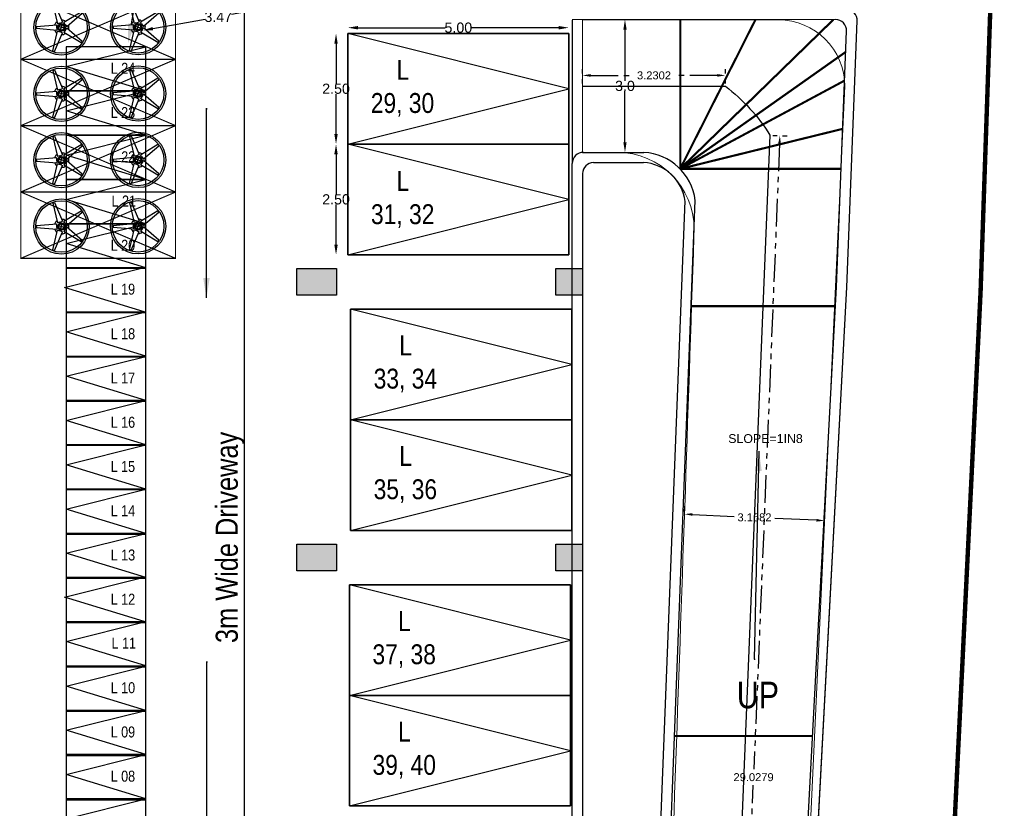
# Model space of a CAD drawing. Header units: metres. Extents: x -38 to 401, y 28 to 287.
# Drawn here: x 155.16 to 177.25, y 75.43 to 93.29 of the extents above; entities that cross this region are included whole.
import ezdxf

# ---------------------------------------------------------------- set-up
doc = ezdxf.new("R2010")
doc.units = ezdxf.units.M
for name, pattern in [('DOT2', [0.125, 0, -0.125]), ('HIDDEN', [0.375, 0.25, -0.125]), ('PHANTOM2', [1.25, 0.625, -0.125, 0.125, -0.125, 0.125, -0.125])]:
    doc.linetypes.add(name, pattern=pattern)
for name, color, linetype in [('BLK_1_BASEMENT_-2_BLDG_FOOTPRINT', 1, 'Continuous'), ('BLK_1_FLR_-2_BLT_UP_AREA', 1, 'Continuous'), ('BLK_1_FLR_-2_BLT_UP_AREA_DEDUCT', 1, 'Continuous'), ('PARKING_SLOT', 4, 'Continuous'), ('TWO_WHEELER_PARKING', 4, 'Continuous'), ('UHATCH', 8, 'Continuous')]:
    doc.layers.add(name, color=color, linetype=linetype)
for name, color, linetype, lineweight in [('BLK_1_FLR_-1_VEHICLE_RAMP_2', 1, 'Continuous', 0), ('BLK_1_FLR_-2_VEHICLE_RAMP_2', 1, 'Continuous', 0), ('UCOLUMN', 6, 'Continuous', 30)]:
    doc.layers.add(name, color=color, linetype=linetype, lineweight=lineweight)
doc.styles.get("Standard").update_dxf_attribs({"font": 'arial.ttf'})
doc.dimstyles.get("Standard").update_dxf_attribs({"dimtxt": 0.18, "dimasz": 0.18, "dimexe": 0.18, "dimexo": 0.0625, "dimgap": 0.09, "dimtad": 0, "dimtih": 1, "dimtoh": 1, "dimdec": 4, "dimzin": 0, "dimdsep": 46, "dimtxsty": 'Standard', "dimcen": 0.09, "dimadec": 0, "dimazin": 0, "dimtfac": 1, "dimtdec": 4, "dimtofl": 0, "dimtmove": 0, "dimatfit": 3, "dimfxl": 0, "dimtolj": 1, "dimtzin": 0, "dimarcsym": 0})
doc.dimstyles.new('STANDARD$0', dxfattribs={"dimtxt": 7, "dimasz": 3, "dimexe": 3, "dimexo": 1, "dimgap": 1.5, "dimtad": 1, "dimdec": 1, "dimzin": 1, "dimdsep": 46, "dimlunit": 4, "dimtxsty": 'Standard', "dimblk": 'OBLIQUE', "dimcen": 0.09375, "dimdle": 1, "dimclrd": 8, "dimclre": 8, "dimclrt": 7, "dimadec": 1, "dimazin": 0, "dimtfac": 1, "dimtdec": 1, "dimtix": 1, "dimtmove": 2, "dimatfit": 3, "dimldrblk": 'ARCHTICK', "dimfxl": 0, "dimfrac": 2, "dimtolj": 1, "dimtzin": 0, "dimarcsym": 0})

# ---------------------------------------------------------------- blocks, each defined once
blk = doc.blocks.new('*D253')
at = {"color": 0, "lineweight": -2}
for p, q in [((168.85, 93.055), (168.85, 91.902)), ((168.85, 90.514), (168.85, 91.667))]:
    blk.add_line(p, q, dxfattribs=at)
at = {"color": 0}
for points in [[(168.812, 93.055), (168.888, 93.055), (168.85, 93.285)], [(168.812, 90.514), (168.888, 90.514), (168.85, 90.284)]]:
    blk.add_solid(points, dxfattribs=at)
at = {"layer": 'Defpoints', "color": 0}
for p in [(168.78, 93.285), (168.85, 93.285), (168.78, 90.284)]:
    blk.add_point(p, dxfattribs=at)
at = {"color": 0, "lineweight": 25, "insert": (168.85, 91.785), "char_height": 0.23, "attachment_point": 5}
blk.add_mtext('\\A1;3.0', dxfattribs=at)
blk = doc.blocks.new('*D239')
at = {"color": 0, "lineweight": -2}
for p, q in [((161.137, 93.613), (159.955, 93.4)), ((158.175, 93.08), (159.357, 93.293))]:
    blk.add_line(p, q, dxfattribs=at)
at = {"color": 0}
for points in [[(161.13, 93.651), (161.144, 93.575), (161.363, 93.654)], [(158.168, 93.117), (158.182, 93.042), (157.948, 93.039)]]:
    blk.add_solid(points, dxfattribs=at)
at = {"layer": 'Defpoints', "color": 0}
for p in [(161.363, 93.654), (161.429, 93.287), (158.014, 92.672)]:
    blk.add_point(p, dxfattribs=at)
at = {"color": 0, "lineweight": 25, "insert": (159.656, 93.346), "char_height": 0.23, "attachment_point": 5}
blk.add_mtext('\\A1;3.47', dxfattribs=at)
blk = doc.blocks.new('CARS')
at = {"color": 0, "linetype": 'Continuous'}
blk.add_lwpolyline([(0, 0), (5000, 0), (5000, -2500), (0, -2500)], close=True, dxfattribs=at)
blk.add_lwpolyline([(0, 0), (5000, -1250), (0, -2500)], dxfattribs=at)
blk = doc.blocks.new('*D240')
at = {"color": 0, "lineweight": -2}
for p, q in [((158.4, 97.166), (158.067, 95.294)), ((157.693, 93.187), (158.025, 95.059))]:
    blk.add_line(p, q, dxfattribs=at)
at = {"color": 0}
for points in [[(158.326, 97.179), (158.474, 97.152), (158.479, 97.609)], [(157.619, 93.2), (157.766, 93.174), (157.614, 92.744)]]:
    blk.add_solid(points, dxfattribs=at)
at = {"layer": 'Defpoints', "color": 0}
for p in [(158.479, 97.609), (158.879, 97.537), (158.014, 92.672)]:
    blk.add_point(p, dxfattribs=at)
at = {"color": 0, "lineweight": 25, "insert": (158.046, 95.176), "char_height": 0.23, "attachment_point": 5}
blk.add_mtext('\\A1;4.94', dxfattribs=at)
blk = doc.blocks.new('1250 DIA TUBE AXIAL FAN')
for p, q in [((-20, 563), (-59, 107)), ((20, 563), (-20, 563)), ((20, 563), (21, 563)), ((21, 563), (60, 107)), ((-535, 174), (-542, 155)), ((-542, 155), (-120, -23)), ((-535, 174), (-529, 194)), ((-529, 194), (-83, 90)), ((-107, 15), (-120, -23)), ((-107, 15), (-96, 51)), ((-92, 10), (-107, 15)), ((-96, 51), (-83, 90)), ((-80, 46), (-96, 51)), ((-73, 17), (-84, 11)), ((-69, 30), (-75, 41)), ((-60, 15), (-66, 17)), ((-57, 23), (-63, 25)), ((-60, 15), (-57, 23)), ((-19, 107), (-59, 107)), ((-19, 91), (-19, 107)), ((-19, 107), (19, 107)), ((-7, 75), (-16, 84)), ((-4, 61), (-4, 68)), ((-4, 61), (4, 61)), ((4, 61), (4, 68)), ((7, 75), (16, 84)), ((19, 91), (19, 107)), ((19, 107), (60, 107)), ((57, 23), (63, 25)), ((57, 23), (60, 15)), ((60, 15), (66, 17)), ((69, 30), (75, 41)), ((73, 16), (84, 11)), ((80, 46), (96, 51)), ((529, 193), (83, 90)), ((96, 51), (83, 90)), ((92, 10), (107, 15)), ((96, 51), (107, 15)), ((107, 15), (120, -24)), ((542, 154), (120, -24)), ((536, 174), (529, 193)), ((536, 174), (542, 154)), ((-348, -443), (-111, -52)), ((-315, -467), (-15, -121)), ((-78, -76), (-111, -52)), ((-68, -62), (-78, -76)), ((-48, -97), (-78, -76)), ((-50, -56), (-62, -58)), ((-38, -84), (-48, -97)), ((-48, -97), (-15, -121)), ((-39, -47), (-43, -53)), ((-33, -52), (-39, -47)), ((-38, -65), (-37, -77)), ((-33, -52), (-37, -57)), ((48, -97), (15, -122)), ((314, -468), (15, -122)), ((39, -47), (33, -52)), ((33, -52), (37, -57)), ((38, -65), (36, -77)), ((38, -84), (48, -97)), ((39, -47), (43, -53)), ((78, -76), (48, -97)), ((50, -57), (62, -58)), ((68, -62), (78, -76)), ((78, -76), (111, -52)), ((347, -444), (111, -52)), ((-331, -455), (-348, -443)), ((-331, -455), (-315, -467)), ((331, -456), (314, -468)), ((331, -456), (347, -444))]:
    blk.add_line(p, q)
at = {"ltscale": 0.0001}
for p, q in [((-61, 0), (61, 0)), ((0, 61), (0, -61))]:
    blk.add_line(p, q, dxfattribs=at)
for radius in [625, 583, 84.3, 61.4]:
    blk.add_circle((0, 0), radius, dxfattribs=at)
for centre, major_axis, start_param, end_param in [((0, 0), (26, 162), 0.50271, 1.068087), ((-89, 20), (1.54, 9.7), 2.984513, 3.769911), ((-83, 36), (-9.7, 1.54), 3.769911, 4.555309), ((-69, 8), (-9.7, 1.54), 4.555309, 5.340708), ((-60, 34), (1.54, 9.7), 2.199115, 2.984513), ((-9, 91), (-9.7, 1.54), 0.15708, 0.942478), ((-14, 68), (1.54, 9.7), 4.869469, 5.654867), ((14, 68), (-9.7, 1.54), -0.628319, 0.15708), ((9, 91), (-9.7, 1.54), 2.513274, 3.298672), ((0, 0), (-162, 26), 3.958461, 4.523839), ((60, 34), (1.54, 9.7), 3.612832, 4.39823), ((69, 8), (-9.7, 1.54), 4.39823, 5.183628), ((83, 36), (1.54, 9.7), 0.471239, 1.256637), ((89, 20), (-9.7, 1.54), 1.256637, 2.042035), ((0, 0), (26, 162), 1.759347, 2.324724), ((-60, -68), (-9.7, 1.54), -1.256637, -0.471239), ((-51, -47), (-9.7, 1.54), 1.884956, 2.670354), ((0, 0), (-162, 26), 1.445187, 2.010565), ((-29, -63), (1.54, 9.7), 1.099557, 1.884956), ((-46, -78), (1.54, 9.7), 4.24115, 5.026548), ((46, -78), (-9.7, 1.54), 0, 0.785398), ((29, -63), (-9.7, 1.54), 3.141593, 3.926991), ((51, -47), (-9.7, 1.54), 0.785398, 1.570796), ((60, -68), (-9.7, 1.54), 3.926991, 4.712389), ((0, 0), (-162, 26), 2.701824, 3.267202)]:
    blk.add_ellipse(centre, major_axis=major_axis, ratio=1, start_param=start_param, end_param=end_param)
blk = doc.blocks.new('EXHAUST')
at = {"linetype": 'HIDDEN', "ltscale": 2000, "const_width": 25}
blk.add_lwpolyline([(2295833, -1583280), (2292333, -1583280), (2292333, -1581780), (2295833, -1581780)], close=True, dxfattribs=at)
for points in [[(2295833, -1581780), (2292333, -1583280)], [(2292333, -1581780), (2295833, -1583280)]]:
    blk.add_lwpolyline(points, dxfattribs=at)
at = {"rotation": 162.0287844964822}
for p in [(2293253, -1582560), (2294985, -1582555)]:
    blk.add_blockref('1250 DIA TUBE AXIAL FAN', p, dxfattribs=at)
blk = doc.blocks.new('*D218')
at = {"color": 0, "lineweight": -2}
for p, q in [((162.813, 93.102), (164.785, 93.102)), ((167.353, 93.102), (165.382, 93.102))]:
    blk.add_line(p, q, dxfattribs=at)
at = {"color": 0}
for points in [[(162.813, 93.14), (162.813, 93.063), (162.583, 93.102)], [(167.353, 93.14), (167.353, 93.063), (167.583, 93.102)]]:
    blk.add_solid(points, dxfattribs=at)
at = {"layer": 'Defpoints', "color": 0}
for p in [(162.583, 93.102), (162.583, 92.971), (167.583, 92.971)]:
    blk.add_point(p, dxfattribs=at)
at = {"color": 0, "lineweight": 25, "insert": (165.083, 93.102), "char_height": 0.23, "attachment_point": 5}
blk.add_mtext('\\A1;5.00', dxfattribs=at)
blk = doc.blocks.new('*D219')
at = {"color": 0, "lineweight": -2}
for p, q in [((162.318, 92.741), (162.318, 91.838)), ((162.318, 90.701), (162.318, 91.603))]:
    blk.add_line(p, q, dxfattribs=at)
at = {"color": 0}
for points in [[(162.279, 92.741), (162.356, 92.741), (162.318, 92.971)], [(162.279, 90.701), (162.356, 90.701), (162.318, 90.471)]]:
    blk.add_solid(points, dxfattribs=at)
at = {"layer": 'Defpoints', "color": 0}
for p in [(162.583, 92.971), (162.318, 90.471), (162.583, 90.471)]:
    blk.add_point(p, dxfattribs=at)
at = {"color": 0, "lineweight": 25, "insert": (162.318, 91.721), "char_height": 0.23, "attachment_point": 5}
blk.add_mtext('\\A1;2.50', dxfattribs=at)
blk = doc.blocks.new('*D220')
at = {"color": 0, "lineweight": -2}
for p, q in [((162.318, 90.241), (162.318, 89.338)), ((162.318, 88.201), (162.318, 89.103))]:
    blk.add_line(p, q, dxfattribs=at)
at = {"color": 0}
for points in [[(162.279, 90.241), (162.356, 90.241), (162.318, 90.471)], [(162.279, 88.201), (162.356, 88.201), (162.318, 87.971)]]:
    blk.add_solid(points, dxfattribs=at)
at = {"layer": 'Defpoints', "color": 0}
for p in [(162.583, 90.471), (162.318, 87.971), (162.583, 87.971)]:
    blk.add_point(p, dxfattribs=at)
at = {"color": 0, "lineweight": 25, "insert": (162.318, 89.221), "char_height": 0.23, "attachment_point": 5}
blk.add_mtext('\\A1;2.50', dxfattribs=at)
blk = doc.blocks.new('900 X 900')
at = {"linetype": 'Continuous'}
h = blk.add_hatch(color=256, dxfattribs=at)
h.dxf.hatch_style = 1
h.paths.add_polyline_path([(0, 150), (900, 150), (900, 750), (0, 750)])
blk.add_lwpolyline([(0, 150), (900, 150), (900, 750), (0, 750)], close=True, dxfattribs=at)
blk = doc.blocks.new('600X600')
at = {"layer": 'UHATCH', "linetype": 'Continuous'}
h = blk.add_hatch(color=256, dxfattribs=at)
h.dxf.hatch_style = 1
h.paths.add_polyline_path([(600, 600), (0, 600), (0, 0), (600, 0)])
at = {"layer": 'UCOLUMN', "linetype": 'Continuous'}
blk.add_lwpolyline([(0, 0), (600, 0), (600, 600), (0, 600)], close=True, dxfattribs=at)
blk = doc.blocks.new('750 x 750')
blk.add_blockref('600X600', (0, 75))
blk = doc.blocks.new('CXBCCB')
at = {"linetype": 'Continuous', "xscale": -1}
for name, p in [('900 X 900', (-5560, 24470)), ('750 x 750', (0, 24545)), ('900 X 900', (-5560, 18240)), ('750 x 750', (0, 18315))]:
    blk.add_blockref(name, p, dxfattribs=at)
blk = doc.blocks.new('*D306')
at = {"color": 0, "lineweight": -2}
for p, q in [((168.119, 107.909), (170.056, 107.909)), ((173.63, 107.909), (171.693, 107.909))]:
    blk.add_line(p, q, dxfattribs=at)
at = {"color": 0}
for points in [[(168.119, 107.947), (168.119, 107.87), (167.889, 107.909)], [(173.63, 107.947), (173.63, 107.87), (173.86, 107.909)]]:
    blk.add_solid(points, dxfattribs=at)
at = {"layer": 'Defpoints', "color": 0}
for p in [(173.86, 107.909), (167.889, 103.625), (173.86, 93.025)]:
    blk.add_point(p, dxfattribs=at)
at = {"color": 0, "lineweight": 25, "insert": (170.875, 107.909), "char_height": 0.25, "attachment_point": 5}
blk.add_mtext('\\A1;5.9703', dxfattribs=at)
blk = doc.blocks.new('*D307')
at = {"color": 0, "lineweight": -2}
for p, q in [((173.63, 107.909), (173.4, 107.909)), ((174.318, 107.909), (174.548, 107.909))]:
    blk.add_line(p, q, dxfattribs=at)
at = {"color": 0}
for points in [[(173.63, 107.947), (173.63, 107.87), (173.86, 107.909)], [(174.318, 107.947), (174.318, 107.87), (174.088, 107.909)]]:
    blk.add_solid(points, dxfattribs=at)
at = {"layer": 'Defpoints', "color": 0}
for p in [(174.088, 107.909), (173.86, 93.025), (174.088, 92.988)]:
    blk.add_point(p, dxfattribs=at)
at = {"color": 0, "lineweight": 25, "insert": (173.951, 108.314), "char_height": 0.25, "attachment_point": 5}
blk.add_mtext('\\A1;0.2287', dxfattribs=at)
blk = doc.blocks.new('*D1196')
at = {"layer": 'BLK_1_FLR_-1_VEHICLE_RAMP_2', "color": 0, "lineweight": -2}
for p, q in [((170.199, 82.167), (170.204, 82.287)), ((170.376, 82.099), (171.316, 82.055)), ((173.181, 81.968), (172.241, 82.012)), ((173.363, 82.019), (173.369, 82.14))]:
    blk.add_line(p, q, dxfattribs=at)
at = {"layer": 'BLK_1_FLR_-1_VEHICLE_RAMP_2', "color": 0}
for points in [[(170.377, 82.129), (170.374, 82.069), (170.196, 82.107)], [(173.182, 81.998), (173.179, 81.938), (173.361, 81.96)]]:
    blk.add_solid(points, dxfattribs=at)
at = {"layer": 'Defpoints', "color": 0}
for p in [(170.196, 82.104), (173.36, 81.957), (173.361, 81.96)]:
    blk.add_point(p, dxfattribs=at)
at = {"layer": 'BLK_1_FLR_-1_VEHICLE_RAMP_2', "color": 0, "insert": (171.778, 82.033), "char_height": 0.18, "attachment_point": 5}
blk.add_mtext('\\A1;3.1682', dxfattribs=at)
blk = doc.blocks.new('*D1197')
at = {"layer": 'BLK_1_FLR_-2_VEHICLE_RAMP_2', "color": 0, "linetype": 'DOT2', "lineweight": -2}
for p, q in [((167.891, 91.839), (167.891, 92.203)), ((171.121, 91.839), (171.121, 92.204))]:
    blk.add_line(p, q, dxfattribs=at)
at = {"layer": 'BLK_1_FLR_-2_VEHICLE_RAMP_2', "color": 0, "linetype": 'PHANTOM2', "lineweight": -2}
for p, q in [((168.071, 92.023), (169.044, 92.023)), ((170.941, 92.024), (169.969, 92.024))]:
    blk.add_line(p, q, dxfattribs=at)
at = {"layer": 'BLK_1_FLR_-2_VEHICLE_RAMP_2', "color": 0}
for points in [[(168.071, 92.053), (168.071, 91.993), (167.891, 92.023)], [(170.941, 92.054), (170.941, 91.994), (171.121, 92.024)]]:
    blk.add_solid(points, dxfattribs=at)
at = {"layer": 'Defpoints', "color": 0}
for p in [(171.121, 92.024), (167.891, 91.777), (171.121, 91.777)]:
    blk.add_point(p, dxfattribs=at)
at = {"layer": 'BLK_1_FLR_-2_VEHICLE_RAMP_2', "color": 0, "insert": (169.506, 92.023), "char_height": 0.18, "attachment_point": 5}
blk.add_mtext('\\A1;3.2302', dxfattribs=at)
blk = doc.blocks.new('*D1198')
at = {"layer": 'BLK_1_FLR_-2_VEHICLE_RAMP_2', "color": 0, "linetype": 'DOT2', "lineweight": -2}
for p, q in [((172.19, 90.669), (172.532, 90.655)), ((171.001, 61.666), (171.342, 61.652))]:
    blk.add_line(p, q, dxfattribs=at)
at = {"layer": 'BLK_1_FLR_-2_VEHICLE_RAMP_2', "color": 0, "linetype": 'PHANTOM2', "lineweight": -2}
for p, q in [((172.344, 90.483), (171.765, 76.343)), ((171.17, 61.839), (171.75, 75.979))]:
    blk.add_line(p, q, dxfattribs=at)
at = {"layer": 'BLK_1_FLR_-2_VEHICLE_RAMP_2', "color": 0}
for points in [[(172.314, 90.484), (172.374, 90.482), (172.352, 90.663)], [(171.14, 61.84), (171.2, 61.838), (171.163, 61.659)]]:
    blk.add_solid(points, dxfattribs=at)
at = {"layer": 'Defpoints', "color": 0}
for p in [(172.128, 90.672), (170.939, 61.668), (171.163, 61.659)]:
    blk.add_point(p, dxfattribs=at)
at = {"layer": 'BLK_1_FLR_-2_VEHICLE_RAMP_2', "color": 0, "insert": (171.757, 76.161), "char_height": 0.18, "attachment_point": 5}
blk.add_mtext('\\A1;29.0279', dxfattribs=at)

msp = doc.modelspace()

# ---------------------------------------------------------------- linework, layer by layer
at = {"lineweight": 25}
for p, q in [((173.60966, 93.2847), (167.65941, 93.27977)), ((167.65964, 93.27555), (167.65964, 90.04505)), ((173.86527, 87.23401), (174.09878, 93.25523)), ((173.63544, 87.24292), (173.85968, 93.02502)), ((167.90941, 90.28442), (169.27857, 90.28442)), ((170.48093, 90.28442), (170.48094, 90.28442)), ((170.48094, 90.28442), (170.48094, 90.28442)), ((167.65941, 67.39742), (167.65941, 90.03442)), ((168.13941, 90.05442), (169.27173, 90.05442)), ((167.88941, 89.80442), (167.88941, 62.73742)), ((169.2246, 63.82485), (170.20826, 89.18833)), ((169.45136, 63.73703), (170.43884, 89.199)), ((172.14175, 59.22305), (173.63559, 87.24625)), ((172.35982, 58.99305), (173.86527, 87.23401))]:
    msp.add_line(p, q, dxfattribs=at)
for points, const_width in [([(156.29093, 34.30778), (174.2516, 34.27413), (174.77677, 44.41069), (175.55608, 59.6979), (176.33956, 75.90172), (176.88936, 87.13752), (177.14013, 94.42468), (177.19814, 96.60974), (176.89326, 99.7366), (175.62707, 109.54988), (173.61646, 125.0674), (137.30751, 122.17798), (137.83504, 104.08365), (138.23362, 72.55756), (138.1818, 66.85095), (138.32383, 34.29968), (146.80226, 34.31114), (174.2516, 34.27413)], 0.1), ([(170.09695, 89.91147), (173.56275, 93.28492)], 0.04809), ([(170.09723, 89.91118), (171.80066, 93.28492)], 0.04809), ([(170.10043, 89.91415), (170.10043, 93.28492)], 0.04809), ([(170.09779, 89.91229), (173.84146, 92.55501)], 0.04809), ([(170.09723, 89.91118), (173.81634, 91.90745)], 0.04809), ([(170.09723, 89.91118), (173.77401, 90.816)], 0.04809), ([(170.09779, 89.91229), (173.73896, 89.91229)], 0.04809), ([(170.34611, 86.80793), (173.61223, 86.80793)], 0.04809), ([(169.96934, 77.09293), (173.09435, 77.09293)], 0.04809)]:
    msp.add_lwpolyline(points, dxfattribs=dict(at, const_width=const_width))
for points in [[(160.24655, 42.96013), (160.24655, 105.26018)], [(158.01441, 91.67242), (156.21441, 92.22242), (158.01441, 92.67242)], [(158.01441, 90.67242), (156.21441, 91.22242), (158.01441, 91.67242)], [(158.01441, 89.67242), (156.21441, 90.22242), (158.01441, 90.67242)], [(158.01441, 88.67242), (156.21441, 89.22242), (158.01441, 89.67242)], [(158.01441, 87.67242), (156.21441, 88.22242), (158.01441, 88.67242)], [(157.98084, 86.68081), (156.18084, 87.23081), (157.98084, 87.68081)], [(158.01441, 85.68081), (156.21441, 86.23081), (158.01441, 86.68081)], [(158.01441, 84.67242), (156.21441, 85.22242), (158.01441, 85.67242)], [(158.01441, 83.67242), (156.21441, 84.22242), (158.01441, 84.67242)], [(158.01441, 82.67242), (156.21441, 83.22242), (158.01441, 83.67242)], [(158.01441, 81.67242), (156.21441, 82.22242), (158.01441, 82.67242)], [(158.01441, 80.67242), (156.21441, 81.22242), (158.01441, 81.67242)], [(157.98084, 79.68081), (156.18084, 80.23081), (157.98084, 80.68081)], [(158.01441, 78.68081), (156.21441, 79.23081), (158.01441, 79.68081)], [(158.01441, 77.67242), (156.21441, 78.22242), (158.01441, 78.67242)], [(158.01441, 76.67242), (156.21441, 77.22242), (158.01441, 77.67242)], [(158.01441, 75.67242), (156.21441, 76.22242), (158.01441, 76.67242)], [(158.01441, 74.67242), (156.21441, 75.22242), (158.01441, 75.67242)]]:
    msp.add_lwpolyline(points, dxfattribs=at)
for points in [[(158.01441, 91.67242), (158.01441, 92.67242), (156.21441, 92.67242), (156.21441, 91.67242)], [(158.01441, 90.67242), (158.01441, 91.67242), (156.21441, 91.67242), (156.21441, 90.67242)], [(158.01441, 89.67242), (158.01441, 90.67242), (156.21441, 90.67242), (156.21441, 89.67242)], [(158.01441, 88.67242), (158.01441, 89.67242), (156.21441, 89.67242), (156.21441, 88.67242)], [(158.01441, 87.67242), (158.01441, 88.67242), (156.21441, 88.67242), (156.21441, 87.67242)], [(158.01441, 86.67242), (158.01441, 87.67242), (156.21441, 87.67242), (156.21441, 86.67242)], [(158.01441, 85.67242), (158.01441, 86.67242), (156.21441, 86.67242), (156.21441, 85.67242)], [(158.01441, 85.67242), (158.01441, 86.67242), (156.21441, 86.67242), (156.21441, 85.67242)], [(158.01441, 84.67242), (158.01441, 85.67242), (156.21441, 85.67242), (156.21441, 84.67242)], [(158.01441, 83.67242), (158.01441, 84.67242), (156.21441, 84.67242), (156.21441, 83.67242)], [(158.01441, 82.67242), (158.01441, 83.67242), (156.21441, 83.67242), (156.21441, 82.67242)], [(158.01441, 81.67242), (158.01441, 82.67242), (156.21441, 82.67242), (156.21441, 81.67242)], [(158.01441, 80.67242), (158.01441, 81.67242), (156.21441, 81.67242), (156.21441, 80.67242)], [(158.01441, 79.67242), (158.01441, 80.67242), (156.21441, 80.67242), (156.21441, 79.67242)], [(158.01441, 78.67242), (158.01441, 79.67242), (156.21441, 79.67242), (156.21441, 78.67242)], [(158.01441, 78.67242), (158.01441, 79.67242), (156.21441, 79.67242), (156.21441, 78.67242)], [(158.01441, 77.67242), (158.01441, 78.67242), (156.21441, 78.67242), (156.21441, 77.67242)], [(158.01441, 76.67242), (158.01441, 77.67242), (156.21441, 77.67242), (156.21441, 76.67242)], [(158.01441, 75.67242), (158.01441, 76.67242), (156.21441, 76.67242), (156.21441, 75.67242)], [(158.01441, 74.67242), (158.01441, 75.67242), (156.21441, 75.67242), (156.21441, 74.67242)]]:
    msp.add_lwpolyline(points, close=True, dxfattribs=at)
at = {"color": 1}
msp.add_lwpolyline([(167.89128, 91.77661), (171.12145, 91.77689, -0.09314368), (172.12777, 90.67197), (170.93862, 61.66839, -0.22348707), (170.45813, 60.92997), (167.89388, 60.92997)], format="xyb", dxfattribs=at)
at = {"lineweight": 25}
for centre, radius, start, end in [((173.84897, 93.26492), 0.25, 357.779045, 90), ((173.60987, 93.0347), 0.25, 357.779045, 90.047478), ((167.90941, 90.03442), 0.25, 89.99992, 180), ((169.20885, 89.04704), 1.23934, 7.042999, 86.775288), ((168.13941, 89.80442), 0.25, 90, 180), ((169.20885, 89.04704), 1.00934, 7.042999, 86.775288)]:
    msp.add_arc(centre, radius, start, end, dxfattribs=at)
at = {"layer": 'BLK_1_BASEMENT_-2_BLDG_FOOTPRINT', "color": 1, "lineweight": 30}
msp.add_lwpolyline([(173.84897, 93.51492), (167.88941, 93.51492), (167.88941, 103.62742), (146.33941, 103.62742), (146.33941, 100.46499, -0.41420868), (146.08941, 100.21499), (141.56442, 100.21491, 0.41416154), (141.31442, 99.96495), (141.30941, 68.80742), (141.31441, 44.30913), (167.88941, 44.30913), (167.88941, 58.75742), (172.11023, 58.75742, 0.39869961), (172.35987, 58.99411), (173.86527, 87.23401), (174.09878, 93.25523, 0.42561312)], format="xyb", close=True, dxfattribs=at)
at = {"layer": 'BLK_1_FLR_-2_BLT_UP_AREA', "color": 12, "lineweight": 30}
msp.add_lwpolyline([(173.84897, 93.51492), (167.88941, 93.51492), (167.88941, 103.62742), (146.33941, 103.62742), (146.33941, 100.46499, -0.41420868), (146.08941, 100.21499), (141.56442, 100.21491, 0.41416154), (141.31442, 99.96495), (141.30941, 68.80742), (141.31441, 44.30913), (167.88941, 44.30913), (167.88941, 58.75742), (172.11023, 58.75742, 0.39869961), (172.35987, 58.99411), (173.86527, 87.23401), (174.09878, 93.25523, 0.42561312)], format="xyb", close=True, dxfattribs=at)
at = {"layer": 'BLK_1_FLR_-2_BLT_UP_AREA_DEDUCT', "color": 12, "lineweight": 30}
msp.add_lwpolyline([(173.84897, 93.51492), (167.88941, 93.51492), (167.88941, 103.62742), (146.33941, 103.62742), (146.33941, 100.46499, -0.41420868), (146.08941, 100.21499), (141.56442, 100.21491, 0.41416154), (141.31442, 99.96495), (141.30941, 68.80742), (141.31441, 44.30913), (167.88941, 44.30913), (167.88941, 58.75742), (172.11023, 58.75742, 0.39869961), (172.35987, 58.99411), (173.86527, 87.23401), (174.09878, 93.25523, 0.42561312)], format="xyb", close=True, dxfattribs=at)
at = {"layer": 'BLK_1_FLR_-2_VEHICLE_RAMP_2', "color": 1}
msp.add_lwpolyline([(167.89141, 90.27696), (167.89141, 93.27996), (172.31745, 93.27996, -0.41421356), (173.81745, 91.77996), (172.35785, 60.40752, -0.40013255), (170.8596, 58.97996), (167.89404, 58.97996), (167.89028, 62.42996, 0.39661499), (169.53173, 63.94617, 0.00131472), (170.40857, 88.37863, 0.4107205), (168.85076, 90.27696), (167.89141, 90.27696), (167.89028, 93.27996)], format="xyb", dxfattribs=at)
at = {"layer": 'PARKING_SLOT', "color": 30, "lineweight": 30}
for points in [[(167.5834, 90.47053), (162.5834, 90.47053), (162.5834, 92.97053), (167.5834, 92.97053)], [(167.5834, 90.47053), (162.5834, 90.47053), (162.5834, 92.97053), (167.5834, 92.97053)], [(167.5834, 87.97053), (162.5834, 87.97053), (162.5834, 90.47053), (167.5834, 90.47053)], [(167.5834, 87.97053), (162.5834, 87.97053), (162.5834, 90.47053), (167.5834, 90.47053)], [(167.64534, 84.24053), (162.64534, 84.24053), (162.64534, 86.74053), (167.64534, 86.74053)], [(167.64534, 84.24053), (162.64534, 84.24053), (162.64534, 86.74053), (167.64534, 86.74053)], [(167.64534, 81.74053), (162.64534, 81.74053), (162.64534, 84.24053), (167.64534, 84.24053)], [(167.64534, 81.74053), (162.64534, 81.74053), (162.64534, 84.24053), (167.64534, 84.24053)], [(167.61967, 78.01053), (162.61967, 78.01053), (162.61967, 80.51053), (167.61967, 80.51053)], [(167.61967, 78.01053), (162.61967, 78.01053), (162.61967, 80.51053), (167.61967, 80.51053)], [(167.61967, 75.51053), (162.61967, 75.51053), (162.61967, 78.01053), (167.61967, 78.01053)], [(167.61967, 75.51053), (162.61967, 75.51053), (162.61967, 78.01053), (167.61967, 78.01053)]]:
    msp.add_lwpolyline(points, close=True, dxfattribs=at)
at = {"layer": 'TWO_WHEELER_PARKING', "color": 2, "lineweight": 30}
for points in [[(158.01441, 91.67242), (158.01441, 92.67242), (156.21441, 92.67242), (156.21441, 91.67242)], [(158.01441, 90.67242), (158.01441, 91.67242), (156.21441, 91.67242), (156.21441, 90.67242)], [(158.01441, 89.66746), (158.01441, 90.66746), (156.21441, 90.66746), (156.21441, 89.66746)], [(158.01441, 88.66746), (158.01441, 89.66746), (156.21441, 89.66746), (156.21441, 88.66746)], [(158.01441, 87.66746), (158.01441, 88.66746), (156.21441, 88.66746), (156.21441, 87.66746)], [(158.01441, 86.66746), (158.01441, 87.66746), (156.21441, 87.66746), (156.21441, 86.66746)], [(158.01441, 85.66251), (158.01441, 86.66251), (156.21441, 86.66251), (156.21441, 85.66251)], [(158.01441, 84.66251), (158.01441, 85.66251), (156.21441, 85.66251), (156.21441, 84.66251)], [(158.01441, 83.66251), (158.01441, 84.66251), (156.21441, 84.66251), (156.21441, 83.66251)], [(158.01441, 82.66251), (158.01441, 83.66251), (156.21441, 83.66251), (156.21441, 82.66251)], [(158.01441, 81.65755), (158.01441, 82.65755), (156.21441, 82.65755), (156.21441, 81.65755)], [(158.01441, 80.65755), (158.01441, 81.65755), (156.21441, 81.65755), (156.21441, 80.65755)], [(158.01441, 79.65755), (158.01441, 80.65755), (156.21441, 80.65755), (156.21441, 79.65755)], [(158.01441, 78.65755), (158.01441, 79.65755), (156.21441, 79.65755), (156.21441, 78.65755)], [(158.01441, 77.65259), (158.01441, 78.65259), (156.21441, 78.65259), (156.21441, 77.65259)], [(158.01441, 76.65259), (158.01441, 77.65259), (156.21441, 77.65259), (156.21441, 76.65259)], [(158.01441, 75.65259), (158.01441, 76.65259), (156.21441, 76.65259), (156.21441, 75.65259)], [(158.01441, 74.65259), (158.01441, 75.65259), (156.21441, 75.65259), (156.21441, 74.65259)]]:
    msp.add_lwpolyline(points, close=True, dxfattribs=at)

# ---------------------------------------------------------------- block references
at = {"lineweight": 25, "xscale": 0.001, "yscale": 0.001, "zscale": 0.001}
for name, p in [('CXBCCB', (167.88941, 62.43742)), ('CXBCCB', (167.88941, 62.43742)), ('EXHAUST', (-2137.14182, 1675.66785)), ('EXHAUST', (-2137.14182, 1674.16785)), ('EXHAUST', (-2137.14182, 1672.66785)), ('EXHAUST', (-2137.14182, 1671.16785))]:
    msp.add_blockref(name, p, dxfattribs=at)
at = {"lineweight": 25, "xscale": -0.001, "yscale": 0.001, "zscale": 0.001, "rotation": 180}
for p in [(162.5834, 90.47053), (162.5834, 87.97053), (162.64534, 84.24053), (162.64534, 81.74053), (162.61967, 78.01053), (162.61967, 75.51053)]:
    msp.add_blockref('CARS', p, dxfattribs=at)

# ---------------------------------------------------------------- texts
at = {"lineweight": 25, "attachment_point": 1}
for s, insert, char_height, width in [('{\\fArial Narrow|b0|i0|c0|p34;\\W7.51074;  \\W1;L\\P\\W5.48237;  \\W1;29, 30 }', (161.53228, 92.37491), 0.45, 4.5371597), ('{\\fArial Narrow|b0|i0|c0|p34;\\W6.27144;  \\W1;L 24 }', (156.2355, 92.30786), 0.2475, 2.4954378), ('{\\fArial Narrow|b0|i0|c0|p34;\\W6.26984;  \\W1;L 23 }', (156.2355, 91.30786), 0.2475, 2.4954378), ('{\\fArial Narrow|b0|i0|c0|p34;\\W6.27466;  \\W1;L 22 }', (156.2355, 90.30786), 0.2475, 2.4954378), ('{\\fArial Narrow|b0|i0|c0|p34;\\W7.51074;  \\W1;L\\P\\W5.49628;  \\W1;31, 32 }', (161.53228, 89.8618), 0.45, 4.5371597), ('{\\fArial Narrow|b0|i0|c0|p34;\\W6.3935;  \\W1;L 21 }', (156.2355, 89.30786), 0.2475, 2.4954378), ('{\\fArial Narrow|b0|i0|c0|p34;\\W6.27144;  \\W1;L 20 }', (156.2355, 88.30786), 0.2475, 2.4954378), ('{\\fArial Narrow|b0|i0|c0|p34;\\W6.2677;  \\W1;L 19 }', (156.2355, 87.31625), 0.2475, 2.4954378), ('{\\fArial Narrow|b0|i0|c0|p34;\\W6.2677;  \\W1;L 18 }', (156.2355, 86.30786), 0.2475, 2.4954378), ('{\\fArial Narrow|b0|i0|c0|p34;\\W7.51074;  \\W1;L\\P\\W5.49307;  \\W1;33, 34 }', (161.59422, 86.14491), 0.45, 4.5371597), ('{\\fArial Narrow|b0|i0|c0|p34;\\W6.26984;  \\W1;L 17 }', (156.2355, 85.30786), 0.2475, 2.4954378), ('{\\fArial Narrow|b0|i0|c0|p34;\\W6.26984;  \\W1;L 16 }', (156.2355, 84.30786), 0.2475, 2.4954378), ('{\\fArial Narrow|b0|i0|c0|p34;\\W7.51074;  \\W1;L\\P\\W5.49147;  \\W1;35, 36 }', (161.59422, 83.64491), 0.45, 4.5371597), ('{\\fArial Narrow|b0|i0|c0|p34;\\W6.26449;  \\W1;L 15 }', (156.2355, 83.30786), 0.2475, 2.4954378), ('{\\fArial Narrow|b0|i0|c0|p34;\\W6.27144;  \\W1;L 14 }', (156.2355, 82.30786), 0.2475, 2.4954378), ('{\\fArial Narrow|b0|i0|c0|p34;\\W6.26984;  \\W1;L 13 }', (156.2355, 81.30786), 0.2475, 2.4954378), ('{\\fArial Narrow|b0|i0|c0|p34;\\W6.27466;  \\W1;L 12 }', (156.2355, 80.30786), 0.2475, 2.4954378), ('{\\fArial Narrow|b0|i0|c0|p34;\\W7.51074;  \\W1;L\\P\\W5.48932;  \\W1;37, 38 }', (161.56855, 79.91491), 0.45, 4.5371597), ('{\\fArial Narrow|b0|i0|c0|p34;\\W6.3935;  \\W1;L 11 }', (156.2355, 79.31625), 0.2475, 2.4954378), ('{\\fArial Narrow|b0|i0|c0|p34;\\W6.27144;  \\W1;L 10 }', (156.2355, 78.30786), 0.2475, 2.4954378), ('{\\fArial Narrow|b0|i0|c0|p34;\\W6.2677;  \\W1;L 09 }', (156.2355, 77.30786), 0.2475, 2.4954378), ('{\\fArial Narrow|b0|i0|c0|p34;\\W7.51074;  \\W1;L\\P\\W5.49307;  \\W1;39, 40 }', (161.56855, 77.41491), 0.45, 4.5371597), ('{\\fArial Narrow|b0|i0|c0|p34;\\W6.2677;  \\W1;L 08 }', (156.2355, 76.30786), 0.2475, 2.4954378)]:
    msp.add_mtext(s, dxfattribs=dict(at, insert=insert, char_height=char_height, width=width))
at = {"lineweight": 25, "insert": (159.59751, 79.19423), "char_height": 0.5, "width": 5.4729577, "attachment_point": 1, "rotation": 90}
msp.add_mtext('{\\fArial Narrow|b0|i0|c0|p34;3m Wide Driveway}', dxfattribs=at)
at = {"color": 7, "lineweight": 25, "insert": (171.37801, 78.31852), "char_height": 0.6, "width": 1.7202398, "attachment_point": 1}
msp.add_mtext('{\\fArial Narrow|b0|i0|c0|p34;UP}', dxfattribs=at)
at = {"layer": 'BLK_1_FLR_-1_VEHICLE_RAMP_2', "insert": (172.02701, 83.91526), "char_height": 0.2, "width": 1.5307849, "attachment_point": 2}
msp.add_mtext('SLOPE=1IN8', dxfattribs=at)

# ---------------------------------------------------------------- dimensions: what is measured, and where the dimension line sits
at = {"lineweight": 25}
dim = msp.add_linear_dim(base=(174.088431, 107.908556), p1=(173.859684, 93.025015), p2=(174.088431, 92.988245), dimstyle='Standard', override={"dimscale": 1, "dimtxt": 0.25, "dimasz": 0.23, "dimgap": 0.3, "dimpost": '\\X', "dimse1": 1, "dimse2": 1, "dimtmove": 1, "dimfxl": 25.4}, dxfattribs=at)
dim.commit()
dim.dimension.update_dxf_attribs({"geometry": '*D307', "text_midpoint": (173.95053, 108.313794), "dimtype": 128})
dim = msp.add_linear_dim(base=(173.85968, 107.90856), p1=(167.88941, 103.62492), p2=(173.85968, 93.02502), dimstyle='Standard', override={"dimscale": 1, "dimtxt": 0.25, "dimasz": 0.23, "dimgap": 0.3, "dimpost": '\\X', "dimse1": 1, "dimse2": 1, "dimtmove": 1, "dimfxl": 25.4}, dxfattribs=at)
dim.commit()
dim.dimension.update_dxf_attribs({"geometry": '*D306', "text_midpoint": (170.87455, 107.90856)})
dim = msp.add_linear_dim(base=(158.47882, 97.60865), p1=(158.01441, 92.67242), p2=(158.87941, 97.53742), angle=79.918134, text='4.94', dimstyle='Standard', override={"dimscale": 1, "dimtxt": 0.23, "dimasz": 0.45, "dimgap": 0, "dimse1": 1, "dimse2": 1, "dimtmove": 1}, dxfattribs=at)
dim.commit()
dim.dimension.update_dxf_attribs({"geometry": '*D240', "text_midpoint": (158.04632, 95.17615), "dimtype": 129})
dim = msp.add_aligned_dim(p1=(158.01441, 92.67242), p2=(161.42941, 93.28742), distance=0.37233, text='3.47', dimstyle='Standard', override={"dimscale": 1, "dimtxt": 0.23, "dimasz": 0.23, "dimgap": 0, "dimse1": 1, "dimse2": 1, "dimtmove": 1}, dxfattribs=at)
dim.commit()
dim.dimension.update_dxf_attribs({"geometry": '*D239', "text_midpoint": (159.65592, 93.34636)})
dim = msp.add_linear_dim(base=(162.5834, 93.10171), p1=(167.5834, 92.97053), p2=(162.5834, 92.97053), text='5.00', dimstyle='Standard', override={"dimscale": 1, "dimtxt": 0.23, "dimasz": 0.23, "dimgap": 0, "dimse1": 1, "dimse2": 1, "dimtmove": 1}, dxfattribs=at)
dim.commit()
dim.dimension.update_dxf_attribs({"geometry": '*D218', "text_midpoint": (165.0834, 93.10171)})
for base, p1, p2, text, picture, middle in [((168.84989, 93.28492), (168.77952, 90.28442), (168.77952, 93.28492), '3.0', '*D253', (168.84989, 91.78467)), ((162.31771, 90.47053), (162.5834, 92.97053), (162.5834, 90.47053), '2.50', '*D219', (162.31771, 91.72053)), ((162.31771, 87.97053), (162.5834, 90.47053), (162.5834, 87.97053), '2.50', '*D220', (162.31771, 89.22053))]:
    dim = msp.add_linear_dim(base=base, p1=p1, p2=p2, angle=90, text=text, dimstyle='Standard', override={"dimscale": 1, "dimtxt": 0.23, "dimasz": 0.23, "dimgap": 0, "dimse1": 1, "dimse2": 1, "dimtmove": 1}, dxfattribs=at)
    dim.commit()
    dim.dimension.update_dxf_attribs({"geometry": picture, "text_midpoint": middle})
at = {"layer": 'BLK_1_FLR_-1_VEHICLE_RAMP_2', "color": 2}
dim = msp.add_aligned_dim(p1=(170.19567, 82.10418), p2=(173.36044, 81.95694), distance=0.00278, dimstyle='STANDARD$0', override={"dimtxt": 0.18, "dimasz": 0.18, "dimexe": 0.18, "dimexo": 0.0625, "dimgap": 0.09, "dimtad": 0, "dimtih": 1, "dimtoh": 1, "dimdec": 4, "dimzin": 0, "dimlunit": 2, "dimpost": '', "dimcen": 0.09, "dimdle": 0, "dimclrd": 0, "dimclre": 0, "dimclrt": 0, "dimadec": 0, "dimtdec": 4, "dimtix": 0, "dimtofl": 0, "dimtmove": 0, "dimfrac": 0}, dxfattribs=at)
dim.commit()
dim.dimension.update_dxf_attribs({"geometry": '*D1196', "text_midpoint": (171.77818, 82.03334)})
at = {"layer": 'BLK_1_FLR_-2_VEHICLE_RAMP_2', "color": 1}
for p1, p2, distance, picture, middle in [((167.89128, 91.77661), (171.12145, 91.77689), 0.24672, '*D1197', (169.50635, 92.02347)), ((172.12777, 90.67197), (170.93862, 61.66839), 0.22414, '*D1198', (171.75715, 76.161))]:
    dim = msp.add_aligned_dim(p1=p1, p2=p2, distance=distance, dimstyle='STANDARD$0', override={"dimtxt": 0.18, "dimasz": 0.18, "dimexe": 0.18, "dimexo": 0.0625, "dimgap": 0.09, "dimtad": 0, "dimtih": 1, "dimtoh": 1, "dimdec": 4, "dimzin": 0, "dimlunit": 2, "dimpost": '', "dimcen": 0.09, "dimdle": 0, "dimclrd": 0, "dimclre": 0, "dimclrt": 0, "dimadec": 0, "dimtdec": 4, "dimtix": 0, "dimtofl": 0, "dimtmove": 0, "dimfxl": 0, "dimfrac": 0, "dimarcsym": 2}, dxfattribs=at)
    dim.commit()
    dim.dimension.update_dxf_attribs({"geometry": picture, "text_midpoint": middle})

# ---------------------------------------------------------------- leaders
at = {"lineweight": 25}
for points, override in [([(159.38872, 86.99504), (159.38872, 91.28081), (159.38872, 91.25597)], {"dimscale": 1, "dimtxt": 0.23, "dimasz": 0.45, "dimgap": 0, "dimse1": 1, "dimse2": 1, "dimtmove": 1}), ([(171.8791, 83.52982), (171.7723, 78.82786), (171.79515, 78.82734)], {"dimscale": 1, "dimtxt": 0.23, "dimasz": 0.45, "dimgap": 0, "dimse1": 1, "dimse2": 1, "dimtmove": 1}), ([(159.39372, 74.4917), (159.39372, 78.77747), (159.39372, 78.75264)], {"dimscale": 1, "dimtxt": 0.23, "dimasz": 0.23, "dimgap": 0, "dimse1": 1, "dimse2": 1, "dimtmove": 1})]:
    msp.add_leader(points, dimstyle='Standard', override=override, dxfattribs=at)

doc.saveas('drawing.dxf')
